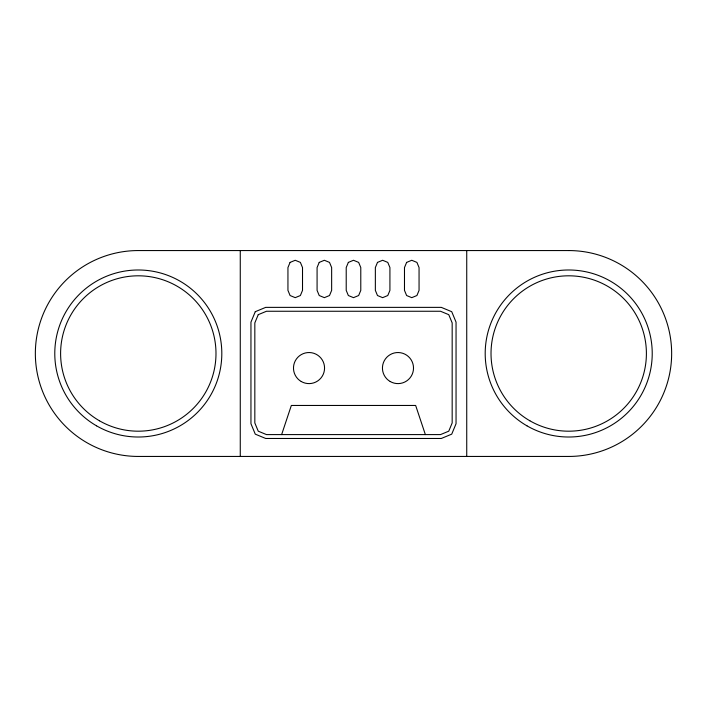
<?xml version="1.0" encoding="UTF-8"?>
<svg xmlns="http://www.w3.org/2000/svg" width="707" height="707" viewBox="0 0 707 707"><rect width="100%" height="100%" fill="white"/><g stroke="black" fill="none" stroke-linecap="round" stroke-linejoin="round"><path stroke-width="1.06" d="M281.633 434.593L291.346 405.456L415.654 405.456L425.367 434.593M466.735 250.561L466.735 456.439M240.265 250.561L240.265 456.439M255.271 311.699L250.95 322.136L250.95 423.714L255.271 434.151L265.708 438.473L441.292 438.473L451.729 434.151L456.05 423.714L456.05 322.136L451.729 311.699L441.292 307.368L265.708 307.368L255.271 311.699M258.241 314.668L254.829 322.905L254.829 422.936L258.241 431.182L266.486 434.593L440.514 434.593L448.759 431.182L452.171 422.936L452.171 322.905L448.759 314.668L440.514 311.257L266.486 311.257L258.241 314.668M290.082 262.403L287.943 267.555L287.943 290.374L290.082 295.526L295.234 297.656L300.378 295.526L302.516 290.374L302.516 267.555L300.378 262.403L295.234 260.273L290.082 262.403M319.219 262.403L317.081 267.555L317.081 290.374L319.219 295.526L324.363 297.656L329.515 295.526L331.645 290.374L331.645 267.555L329.515 262.403L324.363 260.273L319.219 262.403M348.348 262.403L346.218 267.555L346.218 290.374L348.348 295.526L353.5 297.656L358.652 295.526L360.782 290.374L360.782 267.555L358.652 262.403L353.5 260.273L348.348 262.403M377.485 262.403L375.355 267.555L375.355 290.374L377.485 295.526L382.637 297.656L387.781 295.526L389.919 290.374L389.919 267.555L387.781 262.403L382.637 260.273L377.485 262.403M406.622 262.403L404.484 267.555L404.484 290.374L406.622 295.526L411.766 297.656L416.918 295.526L419.057 290.374L419.057 267.555L416.918 262.403L411.766 260.273L406.622 262.403M568.711 250.561L138.289 250.561A102.939 102.939 0 0 0 35.35 353.5A102.939 102.939 0 0 0 138.289 456.439L568.711 456.439A102.939 102.939 0 0 0 671.65 353.5A102.939 102.939 0 0 0 568.711 250.561M301.253 381.524A15.536 15.536 0 0 0 324.557 368.064A15.536 15.536 0 0 0 301.253 354.614A15.536 15.536 0 0 0 301.253 381.524M390.211 381.524A15.536 15.536 0 0 0 413.515 368.064A15.536 15.536 0 0 0 390.211 354.614A15.536 15.536 0 0 0 390.211 381.524M99.448 420.78A77.69 77.69 0 0 0 215.989 353.5A77.69 77.69 0 0 0 99.448 286.22A77.69 77.69 0 0 0 99.448 420.78M529.861 420.78A77.69 77.69 0 0 0 646.401 353.5A77.69 77.69 0 0 0 529.861 286.22A77.69 77.69 0 0 0 529.861 420.78M96.532 425.826A83.523 83.523 0 0 0 221.812 353.5A83.523 83.523 0 0 0 96.532 281.174A83.523 83.523 0 0 0 96.532 425.826M526.945 425.826A83.523 83.523 0 0 0 652.225 353.5A83.523 83.523 0 0 0 526.945 281.174A83.523 83.523 0 0 0 526.945 425.826"/></g></svg>
